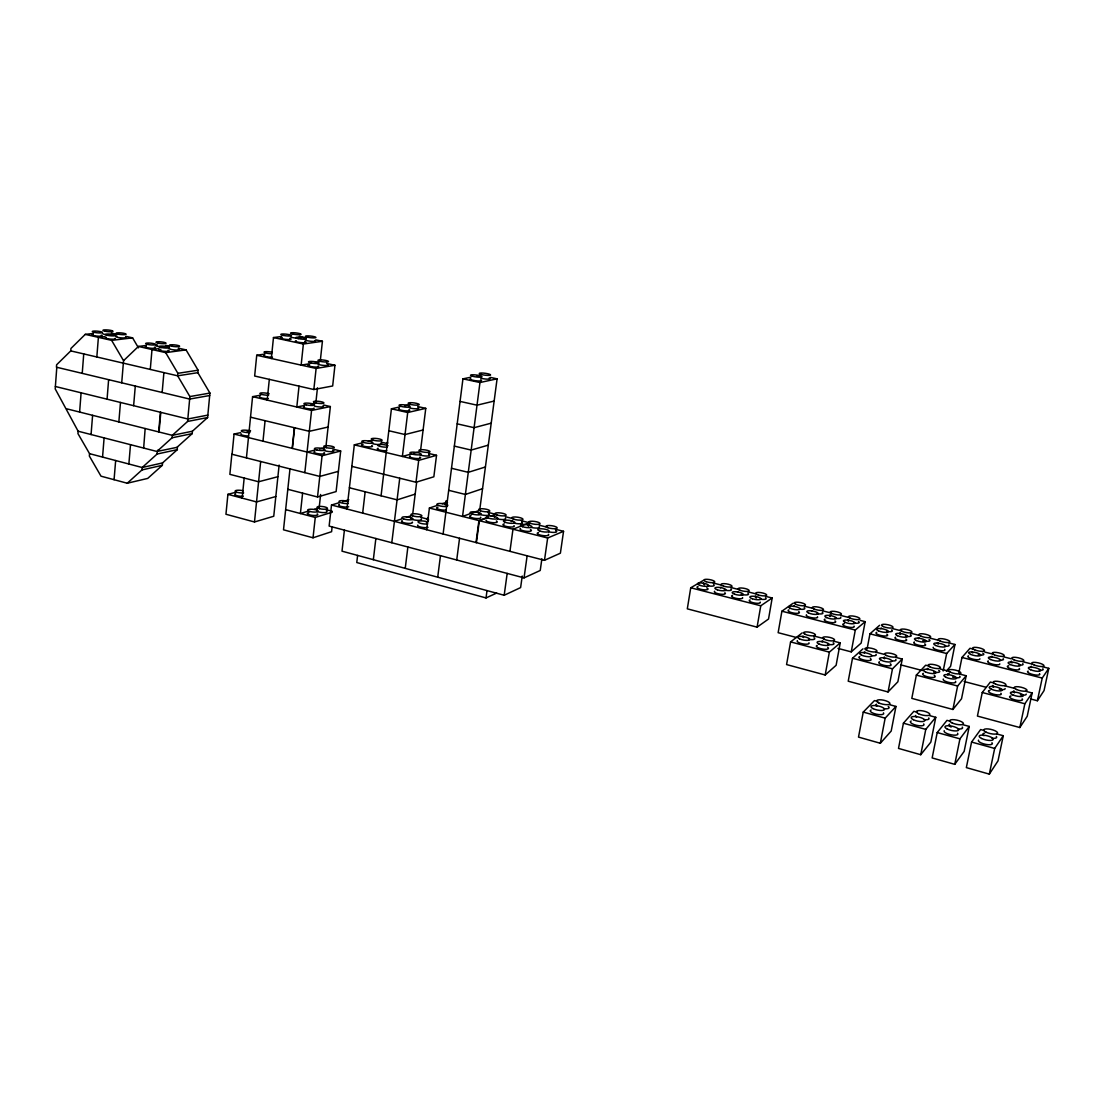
<?xml version="1.0" encoding="UTF-8"?>
<svg xmlns="http://www.w3.org/2000/svg" width="1104" height="1104" viewBox="0 0 1104 1104"><rect width="100%" height="100%" fill="white"/><g stroke="black" fill="none" stroke-linecap="round" stroke-linejoin="round"><path stroke-width="1.5" d="M56.801 367.287L55.2 388.898L78.122 431.209L77.942 433.596L89.548 453.661L89.355 456.049L101.002 476.183L127.236 483.235L147.729 478.405L162.343 465.295L162.564 462.921L177.371 449.618L177.192 447.12L192.193 433.637L192.413 431.222L207.607 417.547L209.926 393.065L197.851 372.669L198.085 370.213L186.052 349.885L178.531 348.202M209.691 395.522L189.667 399.068L56.428 367.19L56.608 364.789L70.753 350.893L70.932 348.464L85.256 334.374L93.426 333.463M82.234 373.373L83.738 353.915M79.612 412.054L81.103 392.803M96.835 356.978L98.394 337.355L104.88 336.61M91.066 434.548L92.598 415.325M107.074 399.179L108.62 379.679M102.548 457.084L104.107 437.902M121.716 382.812L123.551 360.691L111.628 340.363L85.256 334.374M114.071 479.688L115.658 460.534M118.859 421.921L120.474 402.463M133.625 405.692L135.295 386.055M128.864 464.011L130.507 444.677M143.658 448.058L145.162 428.531M150.282 369.426L151.993 349.526L158.838 348.629M127.236 483.235L141.974 469.931L142.181 467.516L157.113 454.02L177.371 449.618M158.672 431.912L160.411 412.247M162.15 392.486L163.903 372.614M157.113 454.02L157.334 451.577L78.122 431.209M159.059 432.009L160.798 412.344M177.592 447.217L156.934 451.481L172.058 437.791L172.279 435.335L187.597 421.452L207.607 417.547M123.551 360.691L138.428 346.449L165.669 352.631L177.882 373.318L177.647 375.815L189.888 396.571L187.597 421.452M236.077 492.177L227.907 494.357L225.947 514.257L254.486 521.971L273.751 516.244L279.119 465.088M232.075 454.282L234.062 434.051L240.617 432.644M242.162 498.125L244.177 478.032M246.427 457.898L252.581 396.653L260.71 395.163M264.877 354.067L256.735 355.267L254.651 376.022L313.84 389.519L332.663 385.972L334.954 365.272L326.577 363.423M254.486 521.971L260.668 461.5M262.987 441.172L265.084 420.679M267.196 400.076L269.321 379.362M271.336 358.51L273.475 337.562L281.561 336.485M289.979 468.896L283.507 529.81L313.025 537.786L331.586 531.7L332.138 526.691M292.174 448.362L294.368 427.717M292.394 448.417L294.602 427.772M299.032 386.138L296.81 407.017L304.718 405.416M320.339 360.415L322.423 341.274L303.379 344.02L301.144 365.12L309.065 363.823M302.606 493.129L300.398 513.512L308.209 511.152M304.828 472.636L311.563 410.467L330.372 406.562L325.846 447.41M313.84 389.519L316.117 368.446L334.954 365.272M315.992 401.47L317.469 387.794M313.025 537.786L315.261 517.445L332.29 512.173M317.524 496.979L322.078 455.731L340.681 451.025L336.113 491.584L317.524 496.979L287.813 489.307M319.153 507.854L320.629 494.495M339.37 502.637L331.504 505.025L329.13 526.084L524.041 577.889L540.229 570.478L541.885 558.803M344.407 530.155L342.005 551.172L504.183 595.263L520.619 587.59L522.233 576.026M346.96 509.041L354.315 444.857L362.112 442.911M357.599 555.422L356.771 562.543L486.022 597.94L496.648 593.055M362.664 513.112L365.162 491.763M373.345 559.7L375.857 538.504M381.073 495.793L391.423 408.811L399.731 406.948M391.796 542.74L399.745 478.211M420.652 449.839L425.771 408.356L407.707 412.523L402.38 456.449L410.591 454.199M405.237 568.367L407.873 547.018M416.001 482.241L418.692 460.382L436.535 455.317L433.844 476.79L416.001 482.241L351.845 466.371M412.772 513.636L416.594 482.683M426.682 529.727L429.401 508.047L437.405 505.342M437.708 577.199L440.468 555.671M443.104 533.991L462.949 378.851L470.842 377.209M456.725 559.99L459.554 538.269M497.09 378.838L479.964 382.522L462.535 516.437L479.688 510.283L497.09 378.838L490.383 377.402M476.017 542.533L478.929 520.591L488.147 517.183M476.417 542.644L479.329 520.688L487.016 517.845M486.022 597.94L487.016 590.599M509.938 551.338L512.974 529.216L529.382 522.744L521.405 520.743M504.183 595.263L507.178 573.404M524.041 577.889L527.132 555.809M544.479 560.308L547.653 538.007L563.551 531.3L560.39 553.187L544.479 560.308L331.504 505.025M703.234 580.483L690.731 587.783L687.309 608.842L757.082 627.155L768.536 619.027L772.179 598.009L765.61 596.339M757.082 627.155L760.766 605.779L772.179 598.009M792.989 603.308L781.908 611.202L778.141 632.689L796.412 637.477M802.139 632.937L790.588 641.907L786.572 664.567L825.185 674.986L836.114 665.298L840.241 642.887L833.617 641.148M825.185 674.986L829.366 652.147L840.241 642.887M837.95 648.393L851.239 651.871L855.296 630.053L865.177 621.649L860.251 620.407M862.969 648.821L852.495 658.26L848.217 681.209L888.044 691.96L897.869 681.775L902.244 659.074L895.703 657.363M865.177 621.649L861.161 643.08L851.239 651.871M867.095 648.973L869.952 633.82L879.571 625.319M877.79 701.468L874.478 700.571L863.245 712.094L858.512 737.099L880.33 743.268L891.204 731.027L895.965 706.436L889.355 704.628M888.044 691.96L892.487 668.817L902.244 659.074M880.33 743.268L885.16 718.152L895.965 706.436M916.996 712.177L913.864 711.321L903.417 723.203L898.504 748.415L920.75 754.708L930.838 742.095L935.778 717.296L929.513 715.585M928.919 666.029L925.676 665.188L916.348 675.11L911.807 698.377L952.904 709.472L961.529 698.763L966.179 675.758L959.707 674.061M920.75 754.708L925.773 729.385L935.778 717.296M943.175 670.997L946.652 653.527L954.96 644.474L948.405 642.804M950.171 721.229L946.997 720.36L937.213 732.559L932.149 757.937L954.753 764.341L964.151 751.41L969.243 726.432L962.895 724.693M954.96 644.474L950.599 666.305L946.418 671.039M958.769 673.399L961.97 657.46L970.002 648.296L973.286 649.138M952.904 709.472L957.623 686.012L966.179 675.758M954.753 764.341L959.942 738.838L969.243 726.432M983.885 730.434L980.642 729.551L971.575 742.054L966.345 767.611L989.322 774.125L998.016 760.863L1003.274 735.719L996.802 733.953M993.572 682.907L990.357 682.065L982.256 692.512L977.426 716.082L1019.834 727.536L1027.217 716.289L1032.143 692.981L1025.713 691.297M989.322 774.125L994.676 748.443L1003.274 735.719M1019.834 727.536L1024.857 703.759L1032.143 692.981M1030.736 698.998L1037.387 700.75L1042.217 678.077L1048.8 668.334L1042.231 666.664M1048.8 668.334L1044.053 690.58L1037.387 700.75M491.225 516.037L495.848 514.34M491.625 516.134L494.689 515.002M394.39 521.35L402.035 518.825M406.424 517.265L411.074 515.775M442.221 503.728L447.023 502.099M482.545 488.699L465.391 494.454L448.693 490.314M415.187 494.123L397.123 499.864L349.388 487.761M485.415 466.978L468.275 472.333L451.508 468.289M314.461 509.275L317.593 508.323M342.53 501.685L348.823 499.781M488.313 445.133L471.173 450.073L454.351 446.126M275.821 496.538L256.542 501.92L227.907 494.357M413.876 453.289L418.802 451.936M338.39 471.353L319.801 476.417L231.854 454.227L229.867 474.347L258.598 481.758L277.891 476.707M491.225 423.163L474.085 427.69L457.194 423.839M423.108 429.98L405.03 434.548L388.815 430.739M368.35 441.352L371.468 440.565M307.064 452.033L314.888 450.101M319.594 448.942L324.286 447.796M494.15 401.056L477.025 405.182L460.064 401.414M328.109 427.041L309.313 431.305L250.511 417.188M141.974 469.931L162.343 465.295M162.564 462.921L142.181 467.516L89.548 453.661M404.726 405.844L409.708 404.726M247.172 431.236L250.456 430.532M477.163 375.898L480.323 375.25M172.058 437.791L192.193 433.637M192.413 431.222L172.279 435.335L66.737 408.825M311.052 404.133L314.212 403.498M207.842 415.104L187.832 418.982L55.379 386.497M189.888 396.571L209.926 393.065M315.413 362.788L318.573 362.278M197.851 372.669L177.647 375.815L70.753 350.893M177.882 373.318L198.085 370.213M165.669 352.631L186.052 349.885M138.428 346.449L146.39 345.442M111.628 340.363L132.59 337.865L138.455 347.857M158.093 449.963L158.81 449.921M299.446 336.361L306.001 337.769M315.854 339.88L322.423 341.274M273.475 337.562L303.379 344.02M462.949 378.851L479.964 382.522M256.735 355.267L316.117 368.446M111.352 333.091L116.237 334.181M126.035 336.389L132.59 337.865M165.807 345.345L169.174 346.09M417.74 406.548L425.771 408.356M391.423 408.811L407.707 412.523M323.72 405.016L330.372 406.562M252.581 396.653L311.563 410.467M381.308 442.152L386.276 443.339M428.531 453.413L436.535 455.317M354.315 444.857L418.692 460.382M334.098 449.411L340.681 451.025M234.062 434.051L322.078 455.731M487.996 512.366L494.578 514.022M505.425 516.741L513.415 518.742M539.152 525.187L547.28 527.229M555.409 529.258L563.551 531.3M429.401 508.047L547.653 538.007M713.087 582.995L721.285 585.079M731.138 587.576L739.349 589.674M747.56 591.758L755.771 593.842M804.471 606.22L812.668 608.304M822.521 610.816L830.719 612.899M840.558 615.397L848.769 617.481M892.681 628.645L900.878 630.729M910.717 633.227L918.901 635.311M930.382 638.222L938.566 640.306M984.782 652.064L992.993 654.148M1002.832 656.645L1011.043 658.729M1022.539 661.655L1032.378 664.153M420.693 517.348L427.276 519.032M690.731 587.783L760.766 605.779M781.908 611.202L855.296 630.053M869.952 633.82L946.652 653.527M961.97 657.46L1042.217 678.077M813.731 635.959L823.667 638.554M876.065 652.229L884.249 654.368M940.263 668.996L948.364 671.108M1004.819 685.846L1014.466 688.358M325.708 509.565L332.207 511.262M900.712 664.87L922.295 670.528M964.137 681.513L985.789 687.199M790.588 641.907L829.366 652.147M852.495 658.26L892.487 668.817M916.348 675.11L957.623 686.012M982.256 692.512L1024.857 703.759M285.66 509.62L315.261 517.445M863.245 712.094L885.16 718.152M903.417 723.203L925.773 729.385M937.213 732.559L959.942 738.838M971.575 742.054L994.676 748.443M168.043 350.23A5.147 0.883 5.6 0 1 167.146 351.389A5.147 0.883 5.6 0 1 159.942 350.548A5.147 0.883 5.6 0 1 160.853 349.388M178.227 348.878A5.106 0.869 5.7 0 1 178.034 349.982A5.106 0.869 5.7 0 1 171.562 349.513A5.106 0.869 5.7 0 1 169.533 348.257M115.051 338.362A5.106 0.856 5.4 0 1 112.953 339.204A5.106 0.856 5.4 0 1 106.495 338.445A5.106 0.856 5.4 0 1 106.37 337.341M125.525 337.12A5.051 0.842 5.5 0 1 123.482 337.962A5.051 0.842 5.5 0 1 117.079 337.203A5.051 0.842 5.5 0 1 116.914 336.113M111.794 333.932A5.037 0.828 5.4 0 1 109.558 334.995A5.037 0.828 5.4 0 1 102.755 333.67M165.379 346.104A5.092 0.856 5.6 0 1 162.688 346.973M161.405 346.918A5.092 0.856 5.6 0 1 156.037 345.883A5.092 0.856 5.6 0 1 157.61 345.014M154.45 347.167A5.134 0.869 5.6 0 1 153.856 348.298A5.134 0.869 5.6 0 1 146.929 347.636A5.134 0.869 5.6 0 1 146.349 346.394M101.251 335.133A5.092 0.842 5.3 0 1 100.464 336.196A5.092 0.842 5.3 0 1 93.605 335.533A5.092 0.842 5.3 0 1 93.219 334.36M730.876 588.998A5.561 1.463 9.9 0 1 730.048 590.502A5.561 1.463 9.9 0 1 724.127 589.964M720.457 587.852A5.561 1.463 9.9 0 1 721.395 587.287M706.726 587.839A5.589 1.477 9.7 0 1 706.436 589.826A5.589 1.477 9.7 0 1 698.984 588.736A5.589 1.477 9.7 0 1 698.004 586.569M713.653 584.609A5.534 1.449 9.7 0 1 713.212 586.017A5.534 1.449 9.7 0 1 708.271 585.851M704.545 584.747A5.534 1.449 9.7 0 1 703.772 584.306M703.276 583.478A5.534 1.449 9.7 0 1 703.579 583.147M724.859 592.738A5.617 1.49 9.8 0 1 720.181 594.145A5.617 1.49 9.8 0 1 714.647 591.247M765.5 597.816A5.63 1.477 10.2 0 1 765.224 599.279A5.63 1.477 10.2 0 1 760.27 599.127M756.433 597.995A5.63 1.477 10.2 0 1 755.605 597.526M755.026 596.671A5.63 1.477 10.2 0 1 755.909 596.077M760.256 602.122A5.686 1.518 10.2 0 1 753.742 602.867A5.686 1.518 10.2 0 1 750.099 599.914M747.974 593.359A5.603 1.477 10 0 1 747.201 594.877A5.603 1.477 10 0 1 741.281 594.338M737.527 592.213A5.603 1.477 10 0 1 737.803 591.868M742.578 597.595A5.644 1.504 10 0 1 736.023 598.327A5.644 1.504 10 0 1 732.49 595.401M827.696 647.33A6.155 1.725 11.1 0 1 826.22 649.29A6.155 1.725 11.1 0 1 818.423 647.855A6.155 1.725 11.1 0 1 817.222 645.398M833.175 642.735A6.1 1.697 11.1 0 1 833.092 644.446A6.1 1.697 11.1 0 1 827.848 644.35M822.121 642.004A6.1 1.697 11.1 0 1 822.797 640.831M814.034 637.726A6.058 1.684 10.9 0 1 813.896 639.423A6.058 1.684 10.9 0 1 808.652 639.313M803.56 637.519A6.058 1.684 10.9 0 1 803.008 636.994M802.856 636.525A6.058 1.684 10.9 0 1 803.105 636.125M808.956 642.79A6.113 1.725 10.9 0 1 802.925 643.88A6.113 1.725 10.9 0 1 797.35 640.637M890.238 663.78A6.307 1.766 11.7 0 1 888.996 665.836A6.307 1.766 11.7 0 1 881.033 664.36A6.307 1.766 11.7 0 1 879.543 661.793M895.799 659.488A6.251 1.739 11.7 0 1 891.618 660.882M884.663 658.771A6.251 1.739 11.7 0 1 884.566 656.99M876.052 654.327A6.196 1.725 11.5 0 1 871.815 655.693M864.322 653.071A6.196 1.725 11.5 0 1 864.915 651.843M870.338 658.55A6.265 1.753 11.5 0 1 869.014 660.578A6.265 1.753 11.5 0 1 861.106 659.116A6.265 1.753 11.5 0 1 859.712 656.576M955.471 681.32A6.472 1.808 12.3 0 1 949.771 682.603A6.472 1.808 12.3 0 1 943.271 679.057M959.804 676.228A6.403 1.766 12.3 0 1 955.788 677.704M954.173 677.47A6.403 1.766 12.3 0 1 952.531 677.097M947.881 674.958A6.403 1.766 12.3 0 1 949.192 673.454M938.745 670.335A6.348 1.766 12.1 0 1 939.021 672.184A6.348 1.766 12.1 0 1 933.749 672.115M927.553 669.631A6.348 1.766 12.1 0 1 927.981 668.348M934.219 675.344A6.417 1.794 12.1 0 1 933.156 677.47A6.417 1.794 12.1 0 1 925.069 675.979A6.417 1.794 12.1 0 1 923.358 673.33M883.476 712.839A6.886 2.111 12.1 0 1 876.176 714.15A6.886 2.111 12.1 0 1 871.097 709.969M888.223 706.367A6.817 2.07 12.1 0 1 884.318 708.727M876.755 706.298A6.817 2.07 12.1 0 1 876.673 704.186M304.649 341.564A5.382 0.856 6.5 0 1 304.621 342.737A5.382 0.856 6.5 0 1 297.418 342.033A5.382 0.856 6.5 0 1 296.217 340.75M314.971 340.487A5.327 0.842 6.5 0 1 312.101 341.357A5.327 0.842 6.5 0 1 305.118 339.963M299.377 337.051A5.313 0.842 6.5 0 1 299.902 338.128M297.873 338.197A5.313 0.842 6.5 0 1 290.766 337.051M289.759 338.362A5.354 0.856 6.4 0 1 289.345 339.535A5.354 0.856 6.4 0 1 281.81 338.638A5.354 0.856 6.4 0 1 282.251 337.479M272.495 357.213A5.327 0.911 6.2 0 1 265.512 356.468A5.327 0.911 6.2 0 1 264.615 355.184M327.502 364.486A5.327 0.911 6.5 0 1 325.307 365.493A5.327 0.911 6.5 0 1 318.145 364.306M318.076 366.059A5.382 0.925 6.5 0 1 316.241 367.08A5.382 0.925 6.5 0 1 309.106 366.086A5.382 0.925 6.5 0 1 309.741 364.886M271.708 353.763A5.327 0.897 6.3 0 1 265.084 352.783A5.327 0.897 6.3 0 1 265.526 351.665A5.327 0.897 6.3 0 1 272.302 352.259M249.946 432.547A5.258 1.118 5.8 0 1 242.576 431.719A5.258 1.118 5.8 0 1 243.142 430.187A5.258 1.118 5.8 0 1 250.511 431.029M248.469 435.983A5.258 1.118 5.8 0 1 242.701 435.238A5.258 1.118 5.8 0 1 241.279 433.886M323.983 452.626A5.341 1.173 6.3 0 1 322.547 453.979A5.341 1.173 6.3 0 1 315.716 453.192A5.341 1.173 6.3 0 1 314.806 451.591M332.497 449.963A5.285 1.159 6.4 0 1 331.711 451.633A5.285 1.159 6.4 0 1 324.01 450.404M243.322 496.193A5.216 1.283 5.5 0 1 236.477 495.544A5.216 1.283 5.5 0 1 235.704 493.778M243.653 492.867A5.216 1.283 5.5 0 1 236.642 492.163A5.216 1.283 5.5 0 1 236.297 490.397A5.216 1.283 5.5 0 1 243.239 490.797M268.258 398.572A5.299 1.021 6.1 0 1 261.855 397.992A5.299 1.021 6.1 0 1 259.813 396.598M268.617 395.149A5.299 1.007 6.1 0 1 261.179 394.28A5.299 1.007 6.1 0 1 261.676 392.9A5.299 1.007 6.1 0 1 269.114 393.755M322.961 405.817A5.299 1.035 6.4 0 1 321.361 406.976A5.299 1.035 6.4 0 1 314.433 406.079M314.033 408.052A5.354 1.049 6.3 0 1 307.919 408.673A5.354 1.049 6.3 0 1 304.359 406.686M317.207 513.871A5.299 1.352 6.1 0 1 315.385 515.458A5.299 1.352 6.1 0 1 308.361 514.436A5.299 1.352 6.1 0 1 308.982 512.67M326.494 511.014A5.244 1.325 6.2 0 1 324.328 512.601A5.244 1.325 6.2 0 1 317.276 511.331M316.682 510.586A5.244 1.325 6.2 0 1 317.483 510.02M480.599 517.224A5.686 1.408 7.5 0 1 477.866 518.563A5.686 1.408 7.5 0 1 470.759 517.307A5.686 1.408 7.5 0 1 471.049 515.527M488.437 513.705A5.63 1.38 7.6 0 1 487.913 515.333A5.63 1.38 7.6 0 1 481.22 514.795M479.067 514.05A5.63 1.38 7.6 0 1 478.446 513.65M478.294 512.905A5.63 1.38 7.6 0 1 478.777 512.629M513.981 525.642A5.741 1.435 7.8 0 1 511.345 527.036A5.741 1.435 7.8 0 1 504.169 525.752A5.741 1.435 7.8 0 1 504.321 523.917M521.543 522.013A5.686 1.408 7.9 0 1 521.157 523.682A5.686 1.408 7.9 0 1 514.423 523.158M511.262 521.571A5.686 1.408 7.9 0 1 511.814 520.922M505.37 518.204A5.658 1.394 7.7 0 1 503.741 519.501A5.658 1.394 7.7 0 1 497.545 518.908M494.454 517.348A5.658 1.394 7.7 0 1 495.034 516.713M496.358 520.95A5.713 1.421 7.7 0 1 492.701 522.675A5.713 1.421 7.7 0 1 486.091 520.15M480.613 379.831A5.768 0.98 7.4 0 1 479.702 380.977A5.768 0.98 7.4 0 1 472.36 380.107A5.768 0.98 7.4 0 1 470.732 378.658M489.182 377.996A5.713 0.966 7.5 0 1 488.134 379.141A5.713 0.966 7.5 0 1 480.668 378.175M426.737 522.689A5.548 1.408 7.2 0 1 426.682 521.944M427.193 521.668A5.548 1.408 7.2 0 1 428.048 521.474M428.669 519.929A5.548 1.394 7.2 0 1 428.49 517.928M427.607 523.931A5.603 1.421 7.1 0 1 419.741 523.061A5.603 1.421 7.1 0 1 419.575 521.019A5.603 1.421 7.1 0 1 427.441 521.888M412.316 522.095A5.575 1.421 6.9 0 1 406.327 523.213A5.575 1.421 6.9 0 1 402.173 520.633M421.245 519.004A5.52 1.394 7 0 1 418.802 520.315A5.52 1.394 7 0 1 412.151 519.349M410.495 518.176A5.52 1.394 7 0 1 411.199 517.555M428.021 527.312A5.603 1.435 7.1 0 1 421.121 527.16A5.603 1.435 7.1 0 1 417.754 525.09M348.698 506.791A5.492 1.366 6.4 0 1 341.191 506.46A5.492 1.366 6.4 0 1 339.383 504.376M348.215 503.452A5.492 1.352 6.4 0 1 340.487 502.596A5.492 1.352 6.4 0 1 340.667 500.692A5.492 1.352 6.4 0 1 348.381 501.547M548.371 534.322A5.796 1.449 8.1 0 1 545.859 535.771A5.796 1.449 8.1 0 1 538.586 534.474A5.796 1.449 8.1 0 1 538.586 532.583M555.657 530.569A5.741 1.421 8.2 0 1 555.395 532.294A5.741 1.421 8.2 0 1 548.633 531.769M539.194 526.691A5.713 1.408 8 0 1 537.676 528.029A5.713 1.408 8 0 1 531.452 527.436M528.54 526.249A5.713 1.408 8 0 1 529.561 524.98M530.417 529.534A5.768 1.449 8 0 1 529.713 531.314A5.768 1.449 8 0 1 522.385 530.5A5.768 1.449 8 0 1 520.564 528.443M446.154 510.048A5.644 1.38 7.2 0 1 438.233 509.165A5.644 1.38 7.2 0 1 437.998 507.178M445.298 504.983A5.589 1.352 7.3 0 1 445.436 504.652M447.465 506.239A5.644 1.366 7.2 0 1 438.702 505.549A5.644 1.366 7.2 0 1 439.571 503.465A5.644 1.366 7.2 0 1 447.879 505.232M447.506 502.555A5.589 1.339 7.3 0 1 447.244 500.609M408.963 409.625A5.63 1.076 7 0 1 407.79 410.881A5.63 1.076 7 0 1 400.586 410.039A5.63 1.076 7 0 1 399.289 408.508M418.016 407.569A5.575 1.063 7 0 1 416.691 408.797A5.575 1.063 7 0 1 409.391 407.859M386.759 450.694A5.575 1.201 6.8 0 1 379.459 449.977A5.575 1.201 6.8 0 1 378.065 448.252M387.187 447.092A5.575 1.187 6.8 0 1 379.031 446.085A5.575 1.187 6.8 0 1 380.093 444.457A5.575 1.187 6.8 0 1 388.07 445.74M387.739 443.449A5.534 1.173 6.9 0 1 387.739 442.276M381.018 443.159A5.506 1.173 6.7 0 1 379.569 444.512A5.506 1.173 6.7 0 1 372.365 443.587M371.758 445.519A5.561 1.187 6.7 0 1 370.061 446.913A5.561 1.187 6.7 0 1 362.678 445.864A5.561 1.187 6.7 0 1 363.106 444.291M419.851 457.07A5.63 1.228 7 0 1 418.733 458.505A5.63 1.228 7 0 1 411.544 457.691A5.63 1.228 7 0 1 410.205 455.966M428.794 454.558A5.575 1.201 7.1 0 1 427.524 455.993A5.575 1.201 7.1 0 1 420.224 455.055M822.204 612.251A5.755 1.518 10.7 0 1 822.094 613.769A5.755 1.518 10.7 0 1 817.126 613.645M811.592 611.092A5.755 1.518 10.7 0 1 811.826 610.733M798.744 611.644A5.768 1.532 10.5 0 1 797.254 613.355A5.768 1.532 10.5 0 1 789.953 612.03A5.768 1.532 10.5 0 1 788.946 609.863M804.167 607.655A5.713 1.504 10.5 0 1 800.51 609.242M793.597 606.51A5.713 1.504 10.5 0 1 794.452 605.903M817.471 616.777A5.81 1.546 10.7 0 1 811.785 617.729A5.81 1.546 10.7 0 1 806.458 614.776M858.47 621.483A5.824 1.532 11.1 0 1 858.47 623.042A5.824 1.532 11.1 0 1 853.502 622.932M848.534 621.235A5.824 1.532 11.1 0 1 848.562 619.675M854.068 626.147A5.879 1.573 11.1 0 1 850.922 627.431A5.879 1.573 11.1 0 1 843.746 625.595A5.879 1.573 11.1 0 1 844.422 623.677M840.668 617.288A5.796 1.532 10.9 0 1 835.093 618.226M830.194 616.556A5.796 1.532 10.9 0 1 831.188 614.873M834.983 620.917A5.837 1.559 10.9 0 1 833.617 622.67A5.837 1.559 10.9 0 1 826.22 621.331A5.837 1.559 10.9 0 1 825.047 619.109M910.358 634.69A5.948 1.559 11.5 0 1 910.524 636.318A5.948 1.559 11.5 0 1 905.542 636.208M900.409 634.469A5.948 1.559 11.5 0 1 900.271 632.854M886.843 634.193A5.962 1.587 11.4 0 1 885.656 636.014A5.962 1.587 11.4 0 1 878.122 634.648A5.962 1.587 11.4 0 1 876.728 632.344M891.521 629.901A5.906 1.559 11.4 0 1 891.632 631.502A5.906 1.559 11.4 0 1 886.664 631.391M880.771 628.728A5.906 1.559 11.4 0 1 881.503 628.079M905.832 639.05A6.003 1.601 11.6 0 1 904.714 640.913A6.003 1.601 11.6 0 1 897.138 639.52A6.003 1.601 11.6 0 1 895.648 637.187M948.902 644.846A6.031 1.587 11.9 0 1 945.065 646.13M938.29 644.143A6.031 1.587 11.9 0 1 937.627 643.632M937.365 643.163A6.031 1.587 11.9 0 1 938.027 642.473M944.707 649.345A6.086 1.615 11.9 0 1 939.297 650.435A6.086 1.615 11.9 0 1 933.197 647.248M929.057 639.451A5.989 1.573 11.7 0 1 925.828 641.217M924.31 640.996A5.989 1.573 11.7 0 1 922.778 640.665M918.473 638.747A5.989 1.573 11.7 0 1 918.914 637.601M924.697 643.88A6.044 1.601 11.7 0 1 923.648 645.771A6.044 1.601 11.7 0 1 916.03 644.377A6.044 1.601 11.7 0 1 914.457 642.004M1003.177 658.66A6.169 1.615 12.4 0 1 999.493 660.026M991.792 657.446A6.169 1.615 12.4 0 1 992.054 656.231M979.91 658.771A6.182 1.628 12.2 0 1 972.679 659.074A6.182 1.628 12.2 0 1 968.456 655.845M982.781 653.126A6.113 1.601 12.2 0 1 983.181 654.851A6.113 1.601 12.2 0 1 978.199 654.755M972.817 652.947A6.113 1.601 12.2 0 1 971.934 651.539M999.81 663.863A6.224 1.642 12.4 0 1 992.593 664.18A6.224 1.642 12.4 0 1 988.246 660.91M1042.825 668.762A6.265 1.628 12.7 0 1 1039.25 670.169M1031.343 667.534A6.265 1.628 12.7 0 1 1031.522 666.292M1039.485 673.619A6.334 1.67 12.7 0 1 1033.482 674.654A6.334 1.67 12.7 0 1 1028.086 671.108M1022.746 663.656A6.224 1.615 12.5 0 1 1019.116 665.036M1012.051 662.952A6.224 1.615 12.5 0 1 1011.54 661.199M1019.227 668.431A6.279 1.656 12.6 0 1 1016.522 669.907A6.279 1.656 12.6 0 1 1008.752 667.92A6.279 1.656 12.6 0 1 1008.78 665.753M1022.138 698.86A6.652 1.849 13 0 1 1019.282 700.543A6.652 1.849 13 0 1 1011.057 698.377A6.652 1.849 13 0 1 1011.085 695.948M1026.196 694.043A6.583 1.808 12.9 0 1 1023.491 695.147M1022 695.065A6.583 1.808 12.9 0 1 1020.358 694.816M1014.521 692.801A6.583 1.808 12.9 0 1 1013.969 690.842M1005.151 688.537A6.527 1.794 12.7 0 1 999.286 689.296M993.517 687.295A6.527 1.794 12.7 0 1 993.048 685.377M1000.914 693.271A6.596 1.835 12.8 0 1 995.325 694.609A6.596 1.835 12.8 0 1 988.508 690.966M989.046 690.607A6.596 1.835 12.8 0 1 989.971 690.4M923.717 723.92A6.997 2.139 12.6 0 1 916.513 725.3A6.997 2.139 12.6 0 1 911.145 720.995M928.768 717.917A6.928 2.098 12.6 0 1 924.283 719.684M916.541 717.214A6.928 2.098 12.6 0 1 915.699 715.433M957.568 733.249A7.093 2.167 12.9 0 1 951.331 734.85A7.093 2.167 12.9 0 1 944.21 730.696M962.274 727.081A7.024 2.111 12.9 0 1 957.886 728.902M951.165 727.067A7.024 2.111 12.9 0 1 950.006 726.391M949.233 725.714A7.024 2.111 12.9 0 1 949.647 724.155M991.972 742.716A7.204 2.18 13.3 0 1 985.831 744.386A7.204 2.18 13.3 0 1 978.461 740.135M996.332 736.396A7.121 2.139 13.3 0 1 992.054 738.272M984.009 735.719A7.121 2.139 13.3 0 1 982.96 733.843M983.526 733.429A7.121 2.139 13.3 0 1 984.533 733.166M161.212 347.484A5.161 0.869 5.7 0 0 169.381 347.663A5.161 0.869 5.7 0 0 162.274 346.076A5.161 0.869 5.7 0 0 161.212 347.484M171.506 346.145A5.106 0.856 5.7 0 0 179.579 346.339A5.106 0.856 5.7 0 0 172.514 344.752A5.106 0.856 5.7 0 0 171.506 346.145M107.419 335.326A5.106 0.842 5.4 0 0 115.603 335.547A5.106 0.842 5.4 0 0 108.73 334.001A5.106 0.842 5.4 0 0 107.419 335.326M118.004 334.112A5.051 0.828 5.5 0 0 126.091 334.333A5.051 0.828 5.5 0 0 119.246 332.801A5.051 0.828 5.5 0 0 118.004 334.112M157.941 343.096A5.092 0.856 5.7 0 0 166.028 343.303A5.092 0.856 5.7 0 0 159.017 341.729A5.092 0.856 5.7 0 0 157.941 343.096M104.866 331.172A5.037 0.814 5.4 0 0 112.967 331.393A5.037 0.814 5.4 0 0 106.177 329.875A5.037 0.814 5.4 0 0 104.866 331.172M147.577 344.407A5.147 0.869 5.6 0 0 155.761 344.6A5.147 0.869 5.6 0 0 148.709 343.027A5.147 0.869 5.6 0 0 147.577 344.407M94.213 332.359A5.092 0.828 5.4 0 0 102.41 332.58A5.092 0.828 5.4 0 0 95.579 331.048A5.092 0.828 5.4 0 0 94.213 332.359M723.451 586.086A5.575 1.449 9.8 0 0 732.007 586.348A5.575 1.449 9.8 0 0 724.114 583.643A5.575 1.449 9.8 0 0 723.451 586.086M717.352 589.812A5.617 1.477 9.8 0 0 725.99 590.06A5.617 1.477 9.8 0 0 718.042 587.328A5.617 1.477 9.8 0 0 717.352 589.812M699.964 585.368A5.589 1.463 9.6 0 0 708.589 585.631A5.589 1.463 9.6 0 0 700.736 582.912A5.589 1.463 9.6 0 0 699.964 585.368M706.201 581.698A5.534 1.435 9.7 0 0 714.743 581.96A5.534 1.435 9.7 0 0 706.933 579.296A5.534 1.435 9.7 0 0 706.201 581.698M758.158 594.904A5.644 1.477 10.2 0 0 766.714 595.153A5.644 1.477 10.2 0 0 758.627 592.406A5.644 1.477 10.2 0 0 758.158 594.904M752.335 598.754A5.686 1.504 10.1 0 0 760.987 598.989A5.686 1.504 10.1 0 0 752.845 596.201A5.686 1.504 10.1 0 0 752.335 598.754M740.591 590.447A5.603 1.463 10 0 0 749.147 590.695A5.603 1.463 10 0 0 741.157 587.977A5.603 1.463 10 0 0 740.591 590.447M734.629 594.228A5.658 1.49 10 0 0 743.268 594.476A5.658 1.49 10 0 0 735.223 591.716A5.658 1.49 10 0 0 734.629 594.228M818.754 643.894A6.169 1.725 11 0 0 828.925 644.971A6.169 1.725 11 0 0 821.611 641.493A6.169 1.725 11 0 0 818.754 643.894M824.329 639.313A6.1 1.684 11 0 0 834.403 640.375A6.1 1.684 11 0 0 827.144 636.953A6.1 1.684 11 0 0 824.329 639.313M805.175 634.303A6.058 1.67 10.8 0 0 815.207 635.38A6.058 1.67 10.8 0 0 808.059 631.985A6.058 1.67 10.8 0 0 805.175 634.303M799.42 638.816A6.113 1.711 10.8 0 0 809.549 639.892A6.113 1.711 10.8 0 0 802.373 636.442A6.113 1.711 10.8 0 0 799.42 638.816M881.378 660.344A6.307 1.753 11.7 0 0 891.687 661.434A6.307 1.753 11.7 0 0 883.959 657.818A6.307 1.753 11.7 0 0 881.378 660.344M886.415 655.514A6.251 1.725 11.6 0 0 896.614 656.604A6.251 1.725 11.6 0 0 888.941 653.044A6.251 1.725 11.6 0 0 886.415 655.514M866.654 650.353A6.196 1.711 11.5 0 0 876.811 651.443A6.196 1.711 11.5 0 0 869.276 647.924A6.196 1.711 11.5 0 0 866.654 650.353M861.451 655.1A6.265 1.753 11.5 0 0 871.705 656.19A6.265 1.753 11.5 0 0 864.115 652.616A6.265 1.753 11.5 0 0 861.451 655.1M946.004 677.318A6.472 1.794 12.3 0 0 956.437 678.408A6.472 1.794 12.3 0 0 948.267 674.654A6.472 1.794 12.3 0 0 946.004 677.318M950.434 672.239A6.403 1.753 12.3 0 0 960.756 673.33A6.403 1.753 12.3 0 0 952.655 669.631A6.403 1.753 12.3 0 0 950.434 672.239M930.051 666.913A6.362 1.753 12.1 0 0 940.332 668.003A6.362 1.753 12.1 0 0 932.369 664.36A6.362 1.753 12.1 0 0 930.051 666.913M925.428 671.908A6.417 1.78 12.1 0 0 935.819 673.012A6.417 1.78 12.1 0 0 927.788 669.3A6.417 1.78 12.1 0 0 925.428 671.908M873.071 708.63A6.9 2.098 12.1 0 0 884.318 709.789A6.9 2.098 12.1 0 0 875.927 705.58A6.9 2.098 12.1 0 0 873.071 708.63M878.646 702.82A6.817 2.056 12.1 0 0 889.783 703.979A6.817 2.056 12.1 0 0 881.447 699.853A6.817 2.056 12.1 0 0 878.646 702.82M298.19 338.611A5.382 0.856 6.5 0 0 306.415 338.831A5.382 0.856 6.5 0 0 298.618 337.175A5.382 0.856 6.5 0 0 298.19 338.611M307.823 337.272A5.327 0.842 6.5 0 0 315.951 337.507A5.327 0.842 6.5 0 0 308.195 335.864A5.327 0.842 6.5 0 0 307.823 337.272M292.974 334.112A5.313 0.828 6.5 0 0 301.102 334.346A5.313 0.828 6.5 0 0 293.416 332.704A5.313 0.828 6.5 0 0 292.974 334.112M283.245 335.409A5.368 0.842 6.4 0 0 291.484 335.644A5.368 0.842 6.4 0 0 283.742 333.988A5.368 0.842 6.4 0 0 283.245 335.409M320.408 361.394A5.327 0.911 6.6 0 0 328.509 361.546A5.327 0.911 6.6 0 0 320.712 359.849A5.327 0.911 6.6 0 0 320.408 361.394M310.873 362.94A5.382 0.925 6.5 0 0 319.07 363.106A5.382 0.925 6.5 0 0 311.231 361.381A5.382 0.925 6.5 0 0 310.873 362.94M316.848 449.963A5.341 1.173 6.3 0 0 324.976 449.852A5.341 1.173 6.3 0 0 317.179 447.962A5.341 1.173 6.3 0 0 316.848 449.963M326.273 447.644A5.285 1.145 6.4 0 0 334.291 447.548A5.285 1.145 6.4 0 0 326.549 445.671A5.285 1.145 6.4 0 0 326.273 447.644M315.896 402.932A5.299 1.021 6.4 0 0 323.955 402.974A5.299 1.021 6.4 0 0 316.213 401.18A5.299 1.021 6.4 0 0 315.896 402.932M306.36 404.851A5.354 1.035 6.4 0 0 314.53 404.878A5.354 1.035 6.4 0 0 306.746 403.084A5.354 1.035 6.4 0 0 306.36 404.851M310.1 511.511A5.299 1.339 6.1 0 0 318.187 511.235A5.299 1.339 6.1 0 0 310.459 509.206A5.299 1.339 6.1 0 0 310.1 511.511M319.498 508.668A5.244 1.311 6.2 0 0 327.488 508.392A5.244 1.311 6.2 0 0 319.815 506.405A5.244 1.311 6.2 0 0 319.498 508.668M471.932 513.926A5.686 1.394 7.5 0 0 481.234 514.326A5.686 1.394 7.5 0 0 473.961 511.787A5.686 1.394 7.5 0 0 471.932 513.926M480.516 510.835A5.644 1.366 7.6 0 0 489.707 511.235A5.644 1.366 7.6 0 0 482.489 508.737A5.644 1.366 7.6 0 0 480.516 510.835M505.37 522.344A5.741 1.421 7.8 0 0 514.685 522.744A5.741 1.421 7.8 0 0 507.233 520.15A5.741 1.421 7.8 0 0 505.37 522.344M513.705 519.156A5.686 1.394 7.9 0 0 522.923 519.542A5.686 1.394 7.9 0 0 515.513 516.989A5.686 1.394 7.9 0 0 513.705 519.156M496.841 514.919A5.658 1.38 7.7 0 0 506.046 515.32A5.658 1.38 7.7 0 0 498.732 512.794A5.658 1.38 7.7 0 0 496.841 514.919M488.368 518.066A5.713 1.408 7.7 0 0 497.683 518.466A5.713 1.408 7.7 0 0 490.328 515.899A5.713 1.408 7.7 0 0 488.368 518.066M472.471 376.243A5.768 0.966 7.4 0 0 481.896 376.906A5.768 0.966 7.4 0 0 474.527 374.836A5.768 0.966 7.4 0 0 472.471 376.243M481.178 374.449A5.713 0.952 7.5 0 0 490.493 375.112A5.713 0.952 7.5 0 0 483.166 373.069A5.713 0.952 7.5 0 0 481.178 374.449M403.567 518.88A5.575 1.408 6.9 0 0 412.799 519.266A5.575 1.408 6.9 0 0 405.913 516.769A5.575 1.408 6.9 0 0 403.567 518.88M412.62 515.816A5.52 1.38 7 0 0 421.742 516.203A5.52 1.38 7 0 0 414.897 513.733A5.52 1.38 7 0 0 412.62 515.816M539.828 531.038A5.796 1.449 8.1 0 0 549.171 531.41A5.796 1.449 8.1 0 0 541.526 528.775A5.796 1.449 8.1 0 0 539.828 531.038M547.915 527.726A5.741 1.421 8.2 0 0 557.147 528.098A5.741 1.421 8.2 0 0 549.544 525.504A5.741 1.421 8.2 0 0 547.915 527.726M530.734 523.42A5.713 1.408 8 0 0 539.966 523.807A5.713 1.408 8 0 0 532.459 521.226A5.713 1.408 8 0 0 530.734 523.42M522.523 526.677A5.768 1.435 8 0 0 531.852 527.05A5.768 1.435 8 0 0 524.303 524.441A5.768 1.435 8 0 0 522.523 526.677M400.683 406.272A5.63 1.076 7 0 0 410.012 406.865A5.63 1.076 7 0 0 403.084 404.74A5.63 1.076 7 0 0 400.683 406.272M409.846 404.23A5.575 1.049 7 0 0 419.078 404.823A5.575 1.049 7 0 0 412.178 402.725A5.575 1.049 7 0 0 409.846 404.23M372.807 440.041A5.506 1.159 6.8 0 0 381.97 440.551A5.506 1.159 6.8 0 0 375.291 438.371A5.506 1.159 6.8 0 0 372.807 440.041M363.423 442.387A5.561 1.173 6.7 0 0 372.683 442.897A5.561 1.173 6.7 0 0 365.976 440.689A5.561 1.173 6.7 0 0 363.423 442.387M411.64 453.937A5.63 1.214 7 0 0 420.941 454.448A5.63 1.214 7 0 0 413.972 452.157A5.63 1.214 7 0 0 411.64 453.937M420.693 451.453A5.575 1.187 7.1 0 0 429.884 451.95A5.575 1.187 7.1 0 0 422.956 449.701A5.575 1.187 7.1 0 0 420.693 451.453M813.814 608.911A5.755 1.504 10.7 0 0 823.336 609.932A5.755 1.504 10.7 0 0 816.532 606.841A5.755 1.504 10.7 0 0 813.814 608.911M808.445 612.941A5.81 1.532 10.7 0 0 818.05 613.976A5.81 1.532 10.7 0 0 811.205 610.829A5.81 1.532 10.7 0 0 808.445 612.941M790.243 608.29A5.768 1.518 10.5 0 0 799.82 609.325A5.768 1.518 10.5 0 0 793.086 606.206A5.768 1.518 10.5 0 0 790.243 608.29M795.763 604.316A5.713 1.49 10.5 0 0 805.244 605.337A5.713 1.49 10.5 0 0 798.551 602.273A5.713 1.49 10.5 0 0 795.763 604.316M850.135 618.143A5.837 1.532 11 0 0 859.712 619.178A5.837 1.532 11 0 0 852.688 616.004A5.837 1.532 11 0 0 850.135 618.143M845.071 622.297A5.879 1.559 11 0 0 854.744 623.346A5.879 1.559 11 0 0 847.665 620.117A5.879 1.559 11 0 0 845.071 622.297M831.754 613.465A5.796 1.518 10.9 0 0 841.303 614.5A5.796 1.518 10.9 0 0 834.389 611.368A5.796 1.518 10.9 0 0 831.754 613.465M826.523 617.564A5.851 1.546 10.9 0 0 836.17 618.599A5.851 1.546 10.9 0 0 829.214 615.411A5.851 1.546 10.9 0 0 826.523 617.564M902.092 631.35A5.948 1.559 11.5 0 0 911.78 632.399A5.948 1.559 11.5 0 0 904.411 629.128A5.948 1.559 11.5 0 0 902.092 631.35M897.469 635.697A6.003 1.587 11.5 0 0 907.253 636.746A6.003 1.587 11.5 0 0 899.843 633.42A6.003 1.587 11.5 0 0 897.469 635.697M878.453 630.839A5.962 1.573 11.3 0 0 888.196 631.874A5.962 1.573 11.3 0 0 880.909 628.59A5.962 1.573 11.3 0 0 878.453 630.839M883.241 626.561A5.906 1.546 11.3 0 0 892.888 627.596A5.906 1.546 11.3 0 0 885.643 624.367A5.906 1.546 11.3 0 0 883.241 626.561M940.028 640.996A6.044 1.573 11.8 0 0 949.785 642.045A6.044 1.573 11.8 0 0 942.181 638.705A6.044 1.573 11.8 0 0 940.028 640.996M935.737 645.481A6.1 1.601 11.9 0 0 945.59 646.53A6.1 1.601 11.9 0 0 937.931 643.135A6.1 1.601 11.9 0 0 935.737 645.481M920.819 636.111A5.989 1.559 11.7 0 0 930.548 637.16A5.989 1.559 11.7 0 0 923.054 633.848A5.989 1.559 11.7 0 0 920.819 636.111M916.361 640.527A6.044 1.601 11.7 0 0 926.187 641.576A6.044 1.601 11.7 0 0 918.652 638.209A6.044 1.601 11.7 0 0 916.361 640.527M994.331 654.81A6.169 1.601 12.3 0 0 1004.185 655.859A6.169 1.601 12.3 0 0 996.236 652.409A6.169 1.601 12.3 0 0 994.331 654.81M990.536 659.488A6.224 1.628 12.4 0 0 1000.486 660.551A6.224 1.628 12.4 0 0 992.468 657.032A6.224 1.628 12.4 0 0 990.536 659.488M970.651 654.396A6.182 1.628 12.2 0 0 980.559 655.459A6.182 1.628 12.2 0 0 972.679 651.981A6.182 1.628 12.2 0 0 970.651 654.396M974.625 649.801A6.127 1.587 12.2 0 0 984.437 650.849A6.127 1.587 12.2 0 0 976.612 647.427A6.127 1.587 12.2 0 0 974.625 649.801M1034.006 664.898A6.279 1.615 12.7 0 0 1043.929 665.96A6.279 1.615 12.7 0 0 1035.718 662.414A6.279 1.615 12.7 0 0 1034.006 664.898M1030.57 669.714A6.334 1.656 12.7 0 0 1040.603 670.79A6.334 1.656 12.7 0 0 1032.309 667.189A6.334 1.656 12.7 0 0 1030.57 669.714M1013.914 659.792A6.224 1.615 12.5 0 0 1023.808 660.841A6.224 1.615 12.5 0 0 1015.721 657.349A6.224 1.615 12.5 0 0 1013.914 659.792M1010.298 664.539A6.279 1.642 12.5 0 0 1020.289 665.602A6.279 1.642 12.5 0 0 1012.147 662.055A6.279 1.642 12.5 0 0 1010.298 664.539M1012.699 694.83A6.652 1.835 12.9 0 0 1023.27 695.948A6.652 1.835 12.9 0 0 1014.631 692.029A6.652 1.835 12.9 0 0 1012.699 694.83M1016.494 689.489A6.583 1.794 12.9 0 0 1026.955 690.593A6.583 1.794 12.9 0 0 1018.385 686.757A6.583 1.794 12.9 0 0 1016.494 689.489M995.463 683.997A6.527 1.78 12.7 0 0 1005.882 685.101A6.527 1.78 12.7 0 0 997.464 681.306A6.527 1.78 12.7 0 0 995.463 683.997M991.461 689.255A6.596 1.822 12.7 0 0 1001.99 690.359A6.596 1.822 12.7 0 0 993.503 686.495A6.596 1.822 12.7 0 0 991.461 689.255M913.339 719.698A7.01 2.125 12.5 0 0 924.683 720.871A7.01 2.125 12.5 0 0 915.975 716.565A7.01 2.125 12.5 0 0 913.339 719.698M918.514 713.722A6.928 2.084 12.5 0 0 929.734 714.881A6.928 2.084 12.5 0 0 921.095 710.645A6.928 2.084 12.5 0 0 918.514 713.722M947.204 729.013A7.107 2.153 12.9 0 0 958.617 730.186A7.107 2.153 12.9 0 0 949.675 725.797A7.107 2.153 12.9 0 0 947.204 729.013M952.048 722.872A7.024 2.098 12.9 0 0 963.323 724.045A7.024 2.098 12.9 0 0 954.449 719.725A7.024 2.098 12.9 0 0 952.048 722.872M981.635 738.493A7.204 2.167 13.3 0 0 993.131 739.666A7.204 2.167 13.3 0 0 983.912 735.181A7.204 2.167 13.3 0 0 981.635 738.493M986.12 732.187A7.121 2.125 13.2 0 0 997.478 733.36A7.121 2.125 13.2 0 0 988.342 728.957A7.121 2.125 13.2 0 0 986.12 732.187"/></g></svg>
